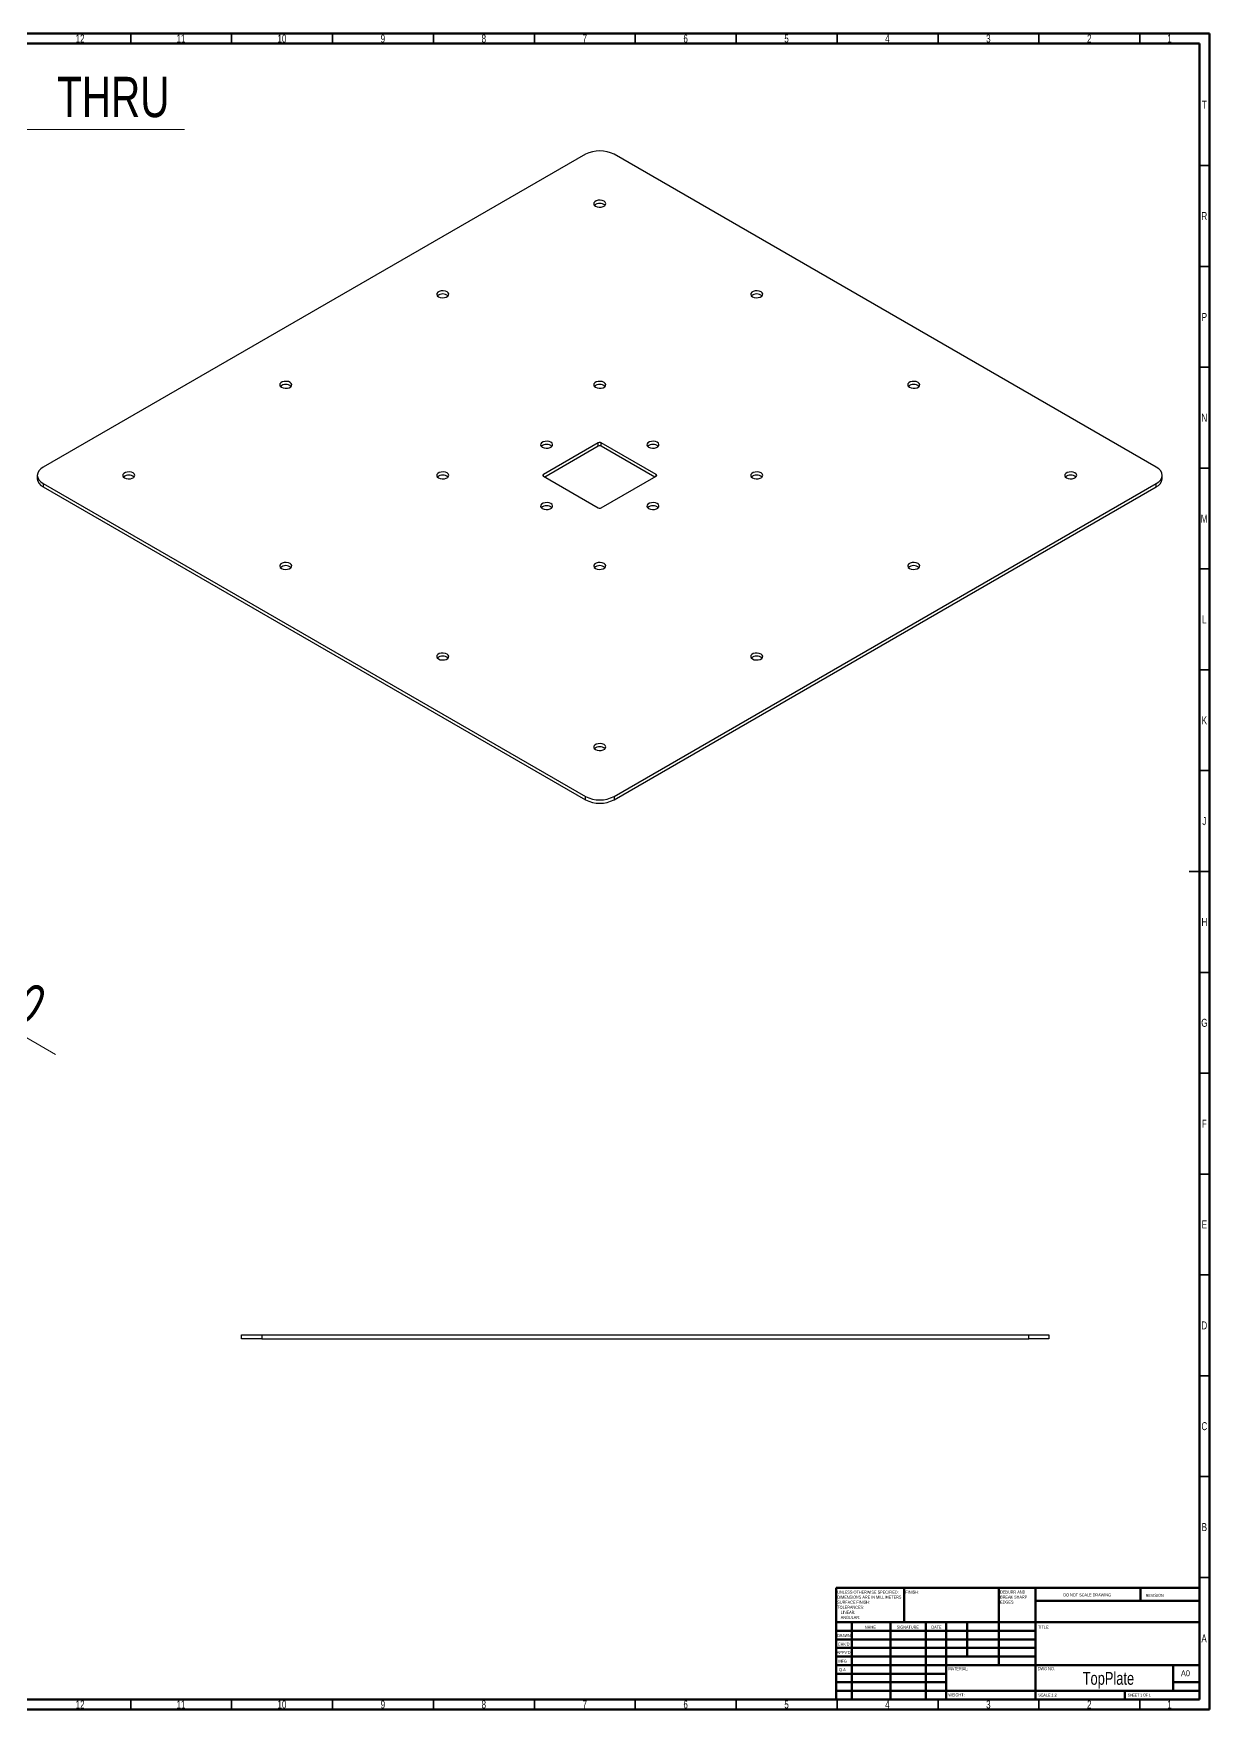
# Model space of a CAD drawing. Header units: millimetres. Extents: x 15 to 1184, y 5 to 836.
# Drawn here: x 601 to 1184, y 5 to 836 of the extents above; entities that cross this region are included whole.
import ezdxf

# ---------------------------------------------------------------- set-up
doc = ezdxf.new("R2010")
doc.units = ezdxf.units.MM
doc.styles.add('SLDTEXTSTYLE0', font='TXT', dxfattribs={"width": 0.75})
doc.styles.add('SLDTEXTSTYLE1', font='TXT', dxfattribs={"width": 0.686449})
doc.styles.add('SLDTEXTSTYLE2', font='TXT', dxfattribs={"width": 0.6875})
doc.dimstyles.new('SLDDIMSTYLE2', dxfattribs={"dimtxt": 20, "dimasz": 3.302, "dimexe": 0, "dimexo": 0.0625, "dimgap": 5, "dimtad": 0, "dimtih": 1, "dimtoh": 1, "dimrnd": 1e-09, "dimzin": 4, "dimdsep": 46, "dimtxsty": 'SLDTEXTSTYLE0', "dimblk1": 'NONE', "dimsah": 1, "dimcen": 0, "dimadec": 0, "dimazin": 1, "dimtfac": 1, "dimtmove": 0, "dimatfit": 3, "dimldrblk": 'NONE', "dimfxl": 0, "dimfrac": 2, "dimtolj": 1, "dimtzin": 12, "dimarcsym": 0})
doc.dimstyles.new('SLDDIMSTYLE3', dxfattribs={"dimtxt": 20, "dimasz": 3.302, "dimexe": 0, "dimexo": 0.0625, "dimgap": 5, "dimtad": 1, "dimrnd": 1e-09, "dimzin": 4, "dimdsep": 46, "dimtxsty": 'SLDTEXTSTYLE0', "dimsah": 1, "dimcen": 0, "dimadec": 0, "dimazin": 1, "dimtfac": 1, "dimtofl": 0, "dimtmove": 0, "dimatfit": 3, "dimfxl": 0, "dimfrac": 2, "dimtolj": 1, "dimtzin": 12, "dimarcsym": 0})

# ---------------------------------------------------------------- blocks, each defined once
blk = doc.blocks.new('SW_NOTE_0')
at = {"color": 0, "linetype": 'Continuous', "lineweight": 0, "char_height": 1.5, "attachment_point": 1, "style": 'SLDTEXTSTYLE0'}
for s, insert in [('UNLESS OTHERWISE SPECIFIED:', (0, 1.93)), ('TOLERANCES:', (0, -5.57)), ('SURFACE FINISH:', (0, -3.07)), ('DIMENSIONS ARE IN MILLIMETERS', (0, -0.57)), ('LINEAR:', (1.69, -8.07)), ('ANGULAR:', (1.69, -10.57))]:
    blk.add_mtext(s, dxfattribs=dict(at, insert=insert))
blk = doc.blocks.new('SW_NOTE_0_1')
at = {"color": 0, "linetype": 'Continuous', "lineweight": 0, "char_height": 1.5, "attachment_point": 1, "style": 'SLDTEXTSTYLE0'}
for s, insert in [('DEBURR AND', (0, 1.93)), ('BREAK SHARP', (0, -0.57)), ('EDGES', (0, -3.07))]:
    blk.add_mtext(s, dxfattribs=dict(at, insert=insert))
blk = doc.blocks.new('_D_3')
at = {"color": 7, "linetype": 'Continuous', "lineweight": 0}
for p, q in [((494.94, 741.52), (522.03, 788.45)), ((522.03, 788.45), (676.14, 788.45)), ((491.94, 736.33), (494.94, 741.52))]:
    blk.add_line(p, q, dxfattribs=at)
at = {"color": 7, "linetype": 'Continuous', "lineweight": 18}
blk.add_solid([(494.94, 741.52), (497.03, 744.13), (496.15, 744.64)], dxfattribs=at)
at = {"color": 7, "linetype": 'Continuous', "lineweight": 18, "char_height": 20, "attachment_point": 1, "style": 'SLDTEXTSTYLE0'}
for s, insert in [('%%c', (523.62, 814.23)), ('6.00', (553.78, 814.54)), ('THRU', (613, 814.54))]:
    blk.add_mtext(s, dxfattribs=dict(at, insert=insert))
blk = doc.blocks.new('_None')
blk = doc.blocks.new('_D_4')
at = {"color": 7, "linetype": 'Continuous', "lineweight": 0}
for q in [(518.44, 383.93), (612.26, 329.76)]:
    blk.add_line((527.1, 378.93), q, dxfattribs=at)
at = {"color": 7, "linetype": 'Continuous', "lineweight": 18}
blk.add_solid([(527.1, 378.93), (529.7, 376.84), (530.21, 377.72)], dxfattribs=at)
at = {"color": 7, "linetype": 'Continuous', "lineweight": 18, "insert": (553.33, 393.08), "char_height": 20, "attachment_point": 1, "rotation": 330, "style": 'SLDTEXTSTYLE0'}
blk.add_mtext('R10.00', dxfattribs=at)

msp = doc.modelspace()

# ---------------------------------------------------------------- linework, layer by layer
at = {"color": 7, "linetype": 'Continuous', "lineweight": 70}
for p, q in [((15, 836), (1184, 836)), ((20, 831), (1179, 831)), ((1179, 831), (1179, 10)), ((1184, 836), (1184, 5)), ((1179, 10), (20, 10)), ((1184, 5), (15, 5))]:
    msp.add_line(p, q, dxfattribs=at)
at = {"color": 7, "linetype": 'Continuous', "lineweight": 35}
for p, q in [((649.5, 831), (649.5, 836)), ((699.5, 831), (699.5, 836)), ((749.5, 831), (749.5, 836)), ((799.5, 831), (799.5, 836)), ((849.5, 831), (849.5, 836)), ((899.5, 831), (899.5, 836)), ((949.5, 831), (949.5, 836)), ((999.5, 831), (999.5, 836)), ((1049.5, 831), (1049.5, 836)), ((1099.5, 831), (1099.5, 836)), ((1149.5, 831), (1149.5, 836)), ((1179, 770.5), (1184, 770.5)), ((1179, 720.5), (1184, 720.5)), ((1179, 670.5), (1184, 670.5)), ((1179, 620.5), (1184, 620.5)), ((1179, 570.5), (1184, 570.5)), ((1179, 520.5), (1184, 520.5)), ((1179, 470.5), (1184, 470.5)), ((1184, 420.5), (1174, 420.5)), ((1179, 420.5), (1184, 420.5)), ((1179, 370.5), (1184, 370.5)), ((1179, 320.5), (1184, 320.5)), ((1179, 270.5), (1184, 270.5)), ((1179, 220.5), (1184, 220.5)), ((1179, 170.5), (1184, 170.5)), ((1179, 120.5), (1184, 120.5)), ((1179, 70.5), (1184, 70.5)), ((649.5, 10), (649.5, 5)), ((699.5, 10), (699.5, 5)), ((749.5, 10), (749.5, 5)), ((799.5, 10), (799.5, 5)), ((849.5, 10), (849.5, 5)), ((899.5, 10), (899.5, 5)), ((949.5, 10), (949.5, 5)), ((999.5, 10), (999.5, 5)), ((1049.5, 10), (1049.5, 5)), ((1099.5, 10), (1099.5, 5)), ((1149.5, 10), (1149.5, 5))]:
    msp.add_line(p, q, dxfattribs=at)
at = {"color": 7, "linetype": 'Continuous', "lineweight": 25}
for p, q in [((874.833, 776.107), (606.132, 620.989)), ((1157.676, 620.989), (888.975, 776.107)), ((881.197, 633.031), (853.973, 617.316)), ((881.197, 631.398), (881.197, 633.031)), ((909.835, 617.316), (882.611, 633.031)), ((882.611, 631.398), (882.611, 633.031)), ((881.197, 631.398), (854.681, 616.091)), ((909.127, 616.091), (882.611, 631.398)), ((603.203, 616.907), (603.203, 615.274)), ((853.973, 616.499), (881.197, 600.783)), ((882.611, 600.783), (909.835, 616.499)), ((1160.605, 615.274), (1160.605, 616.907)), ((606.132, 612.825), (874.833, 457.708)), ((606.132, 612.825), (606.132, 611.192)), ((606.132, 611.192), (874.833, 456.075)), ((888.975, 457.708), (1157.676, 612.825)), ((888.975, 456.075), (1157.676, 611.192)), ((1157.676, 611.192), (1157.676, 612.825)), ((874.833, 456.075), (874.833, 457.708)), ((888.975, 457.708), (888.975, 456.075)), ((704.459, 188.731), (704.459, 190.731)), ((704.459, 190.731), (714.459, 190.731)), ((714.459, 188.731), (704.459, 188.731)), ((714.459, 190.731), (714.459, 188.731)), ((714.459, 190.731), (1094.459, 190.731)), ((714.459, 188.731), (1094.459, 188.731)), ((1094.459, 188.731), (1094.459, 190.731)), ((1094.459, 190.731), (1104.459, 190.731)), ((1104.459, 188.731), (1094.459, 188.731)), ((1104.459, 190.731), (1104.459, 188.731))]:
    msp.add_line(p, q, dxfattribs=at)
at = {"color": 8, "linetype": 'Continuous', "lineweight": 25}
for p, q in [((853.973, 616.499), (853.973, 617.316)), ((909.835, 616.499), (909.835, 617.316))]:
    msp.add_line(p, q, dxfattribs=at)
at = {"color": 7, "linetype": 'Continuous', "lineweight": 50}
for p, q in [((999, 65.25), (1179, 65.25)), ((999, 65.25), (999, 10)), ((1032.8, 48.25), (1032.8, 65.25)), ((1079.6, 65.25), (1079.6, 27)), ((1097.8, 65.25), (1097.8, 10)), ((1179, 58.875), (1097.8, 58.875)), ((1149.8, 58.875), (1149.8, 65.25)), ((1179, 48.25), (999, 48.25)), ((1097.8, 44), (999, 44)), ((1006.8, 48.25), (1006.8, 10)), ((1025.991, 48.25), (1025.991, 10)), ((1043.399, 48.25), (1043.399, 10)), ((1053.6, 10), (1053.6, 48.25)), ((1064, 31.25), (1064, 48.25)), ((1097.8, 39.75), (999, 39.75)), ((1097.8, 35.5), (999, 35.5)), ((1097.8, 31.25), (999, 31.25)), ((1053.6, 27), (999, 27)), ((1053.6, 27), (1179, 27)), ((1166, 14.25), (1166, 27)), ((1053.6, 22.75), (999, 22.75)), ((1053.6, 18.5), (999, 18.5)), ((1179, 18.5), (1166, 18.5)), ((999, 14.25), (1179, 14.25)), ((1142, 10), (1142, 14.25))]:
    msp.add_line(p, q, dxfattribs=at)
at = {"color": 7, "linetype": 'Continuous', "lineweight": 25, "flags": 128}
for points in [[(879.783, 750.39), (880.636, 750.045), (881.643, 749.889), (882.68, 749.942), (883.625, 750.196), (884.361, 750.621), (884.802, 751.167), (884.893, 751.766), (884.623, 752.347), (884.025, 752.839), (883.172, 753.184), (882.165, 753.34), (881.128, 753.288), (880.183, 753.033), (879.447, 752.608), (879.006, 752.063), (878.915, 751.464), (879.185, 750.883), (879.783, 750.39)], [(802.001, 705.488), (802.854, 705.143), (803.861, 704.987), (804.899, 705.039), (805.843, 705.294), (806.58, 705.719), (807.02, 706.264), (807.111, 706.863), (806.841, 707.444), (806.244, 707.937), (805.39, 708.282), (804.384, 708.438), (803.346, 708.385), (802.402, 708.131), (801.665, 707.706), (801.224, 707.161), (801.134, 706.561), (801.403, 705.98), (802.001, 705.488)], [(957.564, 705.488), (958.418, 705.143), (959.424, 704.987), (960.462, 705.039), (961.406, 705.294), (962.143, 705.719), (962.584, 706.264), (962.674, 706.863), (962.405, 707.444), (961.807, 707.937), (960.954, 708.282), (959.947, 708.438), (958.909, 708.385), (957.965, 708.131), (957.228, 707.706), (956.788, 707.161), (956.697, 706.561), (956.967, 705.98), (957.564, 705.488)], [(724.219, 660.585), (725.073, 660.24), (726.079, 660.085), (727.117, 660.137), (728.061, 660.391), (728.798, 660.817), (729.238, 661.362), (729.329, 661.961), (729.059, 662.542), (728.462, 663.034), (727.608, 663.379), (726.602, 663.535), (725.564, 663.483), (724.62, 663.229), (723.883, 662.803), (723.443, 662.258), (723.352, 661.659), (723.622, 661.078), (724.219, 660.585)], [(879.783, 660.585), (880.636, 660.24), (881.643, 660.085), (882.68, 660.137), (883.625, 660.391), (884.361, 660.817), (884.802, 661.362), (884.893, 661.961), (884.623, 662.542), (884.025, 663.034), (883.172, 663.379), (882.165, 663.535), (881.128, 663.483), (880.183, 663.229), (879.447, 662.803), (879.006, 662.258), (878.915, 661.659), (879.185, 661.078), (879.783, 660.585)], [(1035.346, 660.585), (1036.2, 660.24), (1037.206, 660.085), (1038.244, 660.137), (1039.188, 660.391), (1039.925, 660.817), (1040.365, 661.362), (1040.456, 661.961), (1040.186, 662.542), (1039.589, 663.034), (1038.735, 663.379), (1037.729, 663.535), (1036.691, 663.483), (1035.747, 663.229), (1035.01, 662.803), (1034.57, 662.258), (1034.479, 661.659), (1034.749, 661.078), (1035.346, 660.585)], [(853.443, 630.888), (854.296, 630.543), (855.303, 630.388), (856.341, 630.44), (857.285, 630.694), (858.022, 631.12), (858.462, 631.665), (858.553, 632.264), (858.283, 632.845), (857.686, 633.338), (856.832, 633.683), (855.826, 633.838), (854.788, 633.786), (853.844, 633.532), (853.107, 633.106), (852.667, 632.561), (852.576, 631.962), (852.845, 631.381), (853.443, 630.888)], [(906.122, 630.888), (906.976, 630.543), (907.982, 630.388), (909.02, 630.44), (909.964, 630.694), (910.701, 631.12), (911.142, 631.665), (911.232, 632.264), (910.963, 632.845), (910.365, 633.338), (909.512, 633.683), (908.505, 633.838), (907.467, 633.786), (906.523, 633.532), (905.786, 633.106), (905.346, 632.561), (905.255, 631.962), (905.525, 631.381), (906.122, 630.888)], [(606.132, 620.989), (604.889, 620.115), (603.965, 619.117), (603.396, 618.034), (603.203, 616.907), (603.396, 615.781), (603.965, 614.698), (604.889, 613.7), (606.132, 612.825)], [(646.437, 615.683), (647.291, 615.338), (648.297, 615.182), (649.335, 615.235), (650.28, 615.489), (651.016, 615.914), (651.457, 616.459), (651.547, 617.058), (651.278, 617.639), (650.68, 618.132), (649.827, 618.477), (648.82, 618.633), (647.782, 618.58), (646.838, 618.326), (646.101, 617.901), (645.661, 617.356), (645.57, 616.756), (645.84, 616.175), (646.437, 615.683)], [(802.001, 615.683), (802.854, 615.338), (803.861, 615.182), (804.899, 615.235), (805.843, 615.489), (806.58, 615.914), (807.02, 616.459), (807.111, 617.058), (806.841, 617.639), (806.244, 618.132), (805.39, 618.477), (804.384, 618.633), (803.346, 618.58), (802.402, 618.326), (801.665, 617.901), (801.224, 617.356), (801.134, 616.756), (801.403, 616.175), (802.001, 615.683)], [(957.564, 615.683), (958.418, 615.338), (959.424, 615.182), (960.462, 615.235), (961.406, 615.489), (962.143, 615.914), (962.584, 616.459), (962.674, 617.058), (962.405, 617.639), (961.807, 618.132), (960.954, 618.477), (959.947, 618.633), (958.909, 618.58), (957.965, 618.326), (957.228, 617.901), (956.788, 617.356), (956.697, 616.756), (956.967, 616.175), (957.564, 615.683)], [(1113.128, 615.683), (1113.981, 615.338), (1114.988, 615.182), (1116.026, 615.235), (1116.97, 615.489), (1117.707, 615.914), (1118.147, 616.459), (1118.238, 617.058), (1117.968, 617.639), (1117.371, 618.132), (1116.517, 618.477), (1115.511, 618.633), (1114.473, 618.58), (1113.529, 618.326), (1112.792, 617.901), (1112.351, 617.356), (1112.261, 616.756), (1112.53, 616.175), (1113.128, 615.683)], [(1157.676, 612.825), (1158.919, 613.7), (1159.843, 614.698), (1160.412, 615.781), (1160.605, 616.907), (1160.412, 618.034), (1159.843, 619.117), (1158.919, 620.115), (1157.676, 620.989)], [(853.443, 600.477), (854.296, 600.132), (855.303, 599.977), (856.341, 600.029), (857.285, 600.283), (858.022, 600.708), (858.462, 601.254), (858.553, 601.853), (858.283, 602.434), (857.686, 602.926), (856.832, 603.271), (855.826, 603.427), (854.788, 603.375), (853.844, 603.12), (853.107, 602.695), (852.667, 602.15), (852.576, 601.551), (852.845, 600.97), (853.443, 600.477)], [(906.122, 600.477), (906.976, 600.132), (907.982, 599.977), (909.02, 600.029), (909.964, 600.283), (910.701, 600.708), (911.142, 601.254), (911.232, 601.853), (910.963, 602.434), (910.365, 602.926), (909.512, 603.271), (908.505, 603.427), (907.467, 603.375), (906.523, 603.12), (905.786, 602.695), (905.346, 602.15), (905.255, 601.551), (905.525, 600.97), (906.122, 600.477)], [(724.219, 570.78), (725.073, 570.435), (726.079, 570.28), (727.117, 570.332), (728.061, 570.586), (728.798, 571.012), (729.238, 571.557), (729.329, 572.156), (729.059, 572.737), (728.462, 573.23), (727.608, 573.575), (726.602, 573.73), (725.564, 573.678), (724.62, 573.424), (723.883, 572.998), (723.443, 572.453), (723.352, 571.854), (723.622, 571.273), (724.219, 570.78)], [(879.783, 570.78), (880.636, 570.435), (881.643, 570.28), (882.68, 570.332), (883.625, 570.586), (884.361, 571.012), (884.802, 571.557), (884.893, 572.156), (884.623, 572.737), (884.025, 573.23), (883.172, 573.575), (882.165, 573.73), (881.128, 573.678), (880.183, 573.424), (879.447, 572.998), (879.006, 572.453), (878.915, 571.854), (879.185, 571.273), (879.783, 570.78)], [(1035.346, 570.78), (1036.2, 570.435), (1037.206, 570.28), (1038.244, 570.332), (1039.188, 570.586), (1039.925, 571.012), (1040.365, 571.557), (1040.456, 572.156), (1040.186, 572.737), (1039.589, 573.23), (1038.735, 573.575), (1037.729, 573.73), (1036.691, 573.678), (1035.747, 573.424), (1035.01, 572.998), (1034.57, 572.453), (1034.479, 571.854), (1034.749, 571.273), (1035.346, 570.78)], [(802.001, 525.878), (802.854, 525.533), (803.861, 525.377), (804.899, 525.43), (805.843, 525.684), (806.58, 526.109), (807.02, 526.654), (807.111, 527.253), (806.841, 527.834), (806.244, 528.327), (805.39, 528.672), (804.384, 528.828), (803.346, 528.775), (802.402, 528.521), (801.665, 528.096), (801.224, 527.551), (801.134, 526.952), (801.403, 526.371), (802.001, 525.878)], [(957.564, 525.878), (958.418, 525.533), (959.424, 525.377), (960.462, 525.43), (961.406, 525.684), (962.143, 526.109), (962.584, 526.654), (962.674, 527.253), (962.405, 527.834), (961.807, 528.327), (960.954, 528.672), (959.947, 528.828), (958.909, 528.775), (957.965, 528.521), (957.228, 528.096), (956.788, 527.551), (956.697, 526.952), (956.967, 526.371), (957.564, 525.878)], [(879.783, 480.975), (880.636, 480.63), (881.643, 480.475), (882.68, 480.527), (883.625, 480.781), (884.361, 481.207), (884.802, 481.752), (884.893, 482.351), (884.623, 482.932), (884.025, 483.425), (883.172, 483.77), (882.165, 483.925), (881.128, 483.873), (880.183, 483.619), (879.447, 483.193), (879.006, 482.648), (878.915, 482.049), (879.185, 481.468), (879.783, 480.975)]]:
    msp.add_lwpolyline(points, dxfattribs=at)
at = {"color": 7, "linetype": 'Continuous', "lineweight": 25}
for centre, radius, start, end in [((881.904, 762.46), 15.37, 62.609672, 117.390328), ((881.904, 747.752), 4.034, 49.021382, 130.978618), ((804.122, 702.85), 4.034, 49.021382, 130.978618), ((959.686, 702.85), 4.034, 49.021382, 130.978618), ((726.341, 657.948), 4.034, 49.021382, 130.978618), ((881.904, 657.948), 4.034, 49.021382, 130.978618), ((1037.468, 657.948), 4.034, 49.021382, 130.978618), ((855.564, 628.251), 4.034, 49.021382, 130.978618), ((881.904, 631.667), 1.537, 62.609672, 117.390328), ((881.904, 630.034), 1.537, 62.609672, 117.390328), ((908.244, 628.251), 4.034, 49.021382, 130.978618), ((608.208, 615.773), 5.029, 185.694799, 245.625342), ((648.559, 613.045), 4.034, 49.021382, 130.978618), ((804.122, 613.045), 4.034, 49.021382, 130.978618), ((854.128, 616.907), 0.437, 110.783421, 249.216579), ((909.68, 616.907), 0.437, 290.783421, 69.216579), ((959.686, 613.045), 4.034, 49.021382, 130.978618), ((1115.249, 613.045), 4.034, 49.021382, 130.978618), ((1155.6, 615.773), 5.029, 294.374658, 354.305201), ((855.564, 597.84), 4.034, 49.021382, 130.978618), ((881.904, 602.148), 1.537, 242.609672, 297.390328), ((908.244, 597.84), 4.034, 49.021382, 130.978618), ((726.341, 568.143), 4.034, 49.021382, 130.978618), ((881.904, 568.143), 4.034, 49.021382, 130.978618), ((1037.468, 568.143), 4.034, 49.021382, 130.978618), ((804.122, 523.24), 4.034, 49.021382, 130.978618), ((959.686, 523.24), 4.034, 49.021382, 130.978618), ((881.904, 478.338), 4.034, 49.021382, 130.978618), ((881.904, 471.355), 15.37, 242.609672, 297.390328), ((881.904, 469.722), 15.37, 242.609672, 297.390328)]:
    msp.add_arc(centre, radius, start, end, dxfattribs=at)

# ---------------------------------------------------------------- block references
at = {"color": 7, "linetype": 'Continuous', "lineweight": 0}
for name, p in [('SW_NOTE_0', (999.594, 61.987)), ('SW_NOTE_0_1', (1080.309, 62.069))]:
    msp.add_blockref(name, p, dxfattribs=at)

# ---------------------------------------------------------------- texts
for s, insert, char_height, attachment_point, style in [('12', (624.42, 835.474), 3.9687, 2, 'SLDTEXTSTYLE0'), ('11', (674.42, 835.474), 3.9687, 2, 'SLDTEXTSTYLE0'), ('10', (724.42, 835.474), 3.9687, 2, 'SLDTEXTSTYLE0'), ('9', (774.46, 835.474), 3.969, 2, 'SLDTEXTSTYLE0'), ('8', (824.46, 835.474), 3.969, 2, 'SLDTEXTSTYLE0'), ('7', (874.46, 835.474), 3.969, 2, 'SLDTEXTSTYLE0'), ('6', (924.46, 835.474), 3.969, 2, 'SLDTEXTSTYLE0'), ('5', (974.46, 835.474), 3.969, 2, 'SLDTEXTSTYLE0'), ('4', (1024.46, 835.474), 3.969, 2, 'SLDTEXTSTYLE0'), ('3', (1074.46, 835.474), 3.969, 2, 'SLDTEXTSTYLE0'), ('2', (1124.46, 835.474), 3.969, 2, 'SLDTEXTSTYLE0'), ('1', (1164.21, 835.474), 3.969, 2, 'SLDTEXTSTYLE0'), ('T', (1181.488, 802.724), 3.969, 2, 'SLDTEXTSTYLE0'), ('R', (1181.444, 747.474), 3.969, 2, 'SLDTEXTSTYLE0'), ('P', (1181.485, 697.418), 3.969, 2, 'SLDTEXTSTYLE0'), ('N', (1181.464, 647.474), 3.969, 2, 'SLDTEXTSTYLE0'), ('M', (1181.362, 597.418), 3.969, 2, 'SLDTEXTSTYLE0'), ('L', (1181.455, 547.474), 3.969, 2, 'SLDTEXTSTYLE0'), ('K', (1181.489, 497.418), 3.969, 2, 'SLDTEXTSTYLE0'), ('J', (1181.465, 447.474), 3.969, 2, 'SLDTEXTSTYLE0'), ('H', (1181.49, 397.418), 3.969, 2, 'SLDTEXTSTYLE0'), ('G', (1181.487, 347.474), 3.969, 2, 'SLDTEXTSTYLE0'), ('F', (1181.458, 297.418), 3.969, 2, 'SLDTEXTSTYLE0'), ('E', (1181.508, 247.474), 3.969, 2, 'SLDTEXTSTYLE0'), ('D', (1181.453, 197.418), 3.969, 2, 'SLDTEXTSTYLE0'), ('C', (1181.459, 147.474), 3.969, 2, 'SLDTEXTSTYLE0'), ('B', (1181.471, 97.418), 3.969, 2, 'SLDTEXTSTYLE0'), ('FINISH:', (1033.371, 63.919), 1.5, 1, 'SLDTEXTSTYLE0'), ('DO NOT SCALE DRAWING', (1111.615, 62.533), 1.5, 1, 'SLDTEXTSTYLE0'), ('REVISION', (1152.328, 62.335), 1.5, 1, 'SLDTEXTSTYLE0'), ('DRAWN', (999.643, 42.385), 1.5, 1, 'SLDTEXTSTYLE1'), ('NAME', (1013.322, 46.501), 1.5, 1, 'SLDTEXTSTYLE0'), ('SIGNATURE', (1029.034, 46.562), 1.5, 1, 'SLDTEXTSTYLE0'), ('DATE', (1046.215, 46.576), 1.5, 1, 'SLDTEXTSTYLE0'), ('TITLE:', (1099.09, 46.576), 1.5, 1, 'SLDTEXTSTYLE0'), ('A', (1181.34, 42.224), 3.969, 2, 'SLDTEXTSTYLE0'), ("APPV'D", (999.402, 34.066), 1.5, 1, 'SLDTEXTSTYLE0'), ("CHK'D", (999.939, 38.162), 1.5, 1, 'SLDTEXTSTYLE0'), ('MFG', (1000.124, 29.716), 1.5, 1, 'SLDTEXTSTYLE0'), ('Q.A', (1000.509, 25.505), 1.5, 1, 'SLDTEXTSTYLE0'), ('MATERIAL:', (1054.646, 25.986), 1.5, 1, 'SLDTEXTSTYLE0'), ('DWG NO.', (1098.953, 25.986), 1.5, 1, 'SLDTEXTSTYLE0'), ('TopPlate', (1133.928, 23.607), 6.35, 2, 'SLDTEXTSTYLE0'), ('A0', (1169.871, 24.406), 2.9104, 1, 'SLDTEXTSTYLE0'), ('12', (624.42, 9.474), 3.9687, 2, 'SLDTEXTSTYLE0'), ('11', (674.42, 9.474), 3.9687, 2, 'SLDTEXTSTYLE0'), ('10', (724.42, 9.474), 3.9687, 2, 'SLDTEXTSTYLE0'), ('9', (774.46, 9.474), 3.969, 2, 'SLDTEXTSTYLE0'), ('8', (824.46, 9.474), 3.969, 2, 'SLDTEXTSTYLE0'), ('7', (874.46, 9.474), 3.969, 2, 'SLDTEXTSTYLE0'), ('6', (924.46, 9.474), 3.969, 2, 'SLDTEXTSTYLE0'), ('5', (974.46, 9.474), 3.969, 2, 'SLDTEXTSTYLE0'), ('4', (1024.46, 9.474), 3.969, 2, 'SLDTEXTSTYLE0'), ('WEIGHT:', (1054.618, 12.949), 1.4986, 1, 'SLDTEXTSTYLE0'), ('3', (1074.46, 9.474), 3.969, 2, 'SLDTEXTSTYLE0'), ('SCALE:1:2', (1099.074, 12.9), 1.5, 1, 'SLDTEXTSTYLE0'), ('2', (1124.46, 9.474), 3.969, 2, 'SLDTEXTSTYLE0'), ('SHEET 1 OF 1', (1143.478, 12.9), 1.5, 1, 'SLDTEXTSTYLE2'), ('1', (1164.21, 9.474), 3.969, 2, 'SLDTEXTSTYLE0')]:
    msp.add_mtext(s, dxfattribs=dict(at, insert=insert, char_height=char_height, attachment_point=attachment_point, style=style))

# ---------------------------------------------------------------- dimensions: what is measured, and where the dimension line sits
at = {"color": 7, "linetype": 'Continuous', "lineweight": 18}
dim = msp.add_diameter_dim_2p(p1=(491.937, 736.328), p2=(494.937, 741.524), text='<> THRU', dimstyle='SLDDIMSTYLE2', dxfattribs=at)
dim.commit()
dim.dimension.update_dxf_attribs({"geometry": '_D_3', "text_midpoint": (599.879, 804.478), "dimtype": 163})
dim = msp.add_radius_dim(center=(518.437, 383.926), mpoint=(527.097, 378.926), dimstyle='SLDDIMSTYLE3', dxfattribs=at)
dim.commit()
dim.dimension.update_dxf_attribs({"geometry": '_D_4', "text_midpoint": (577.98, 349.549), "dimtype": 164})

doc.saveas('drawing.dxf')
